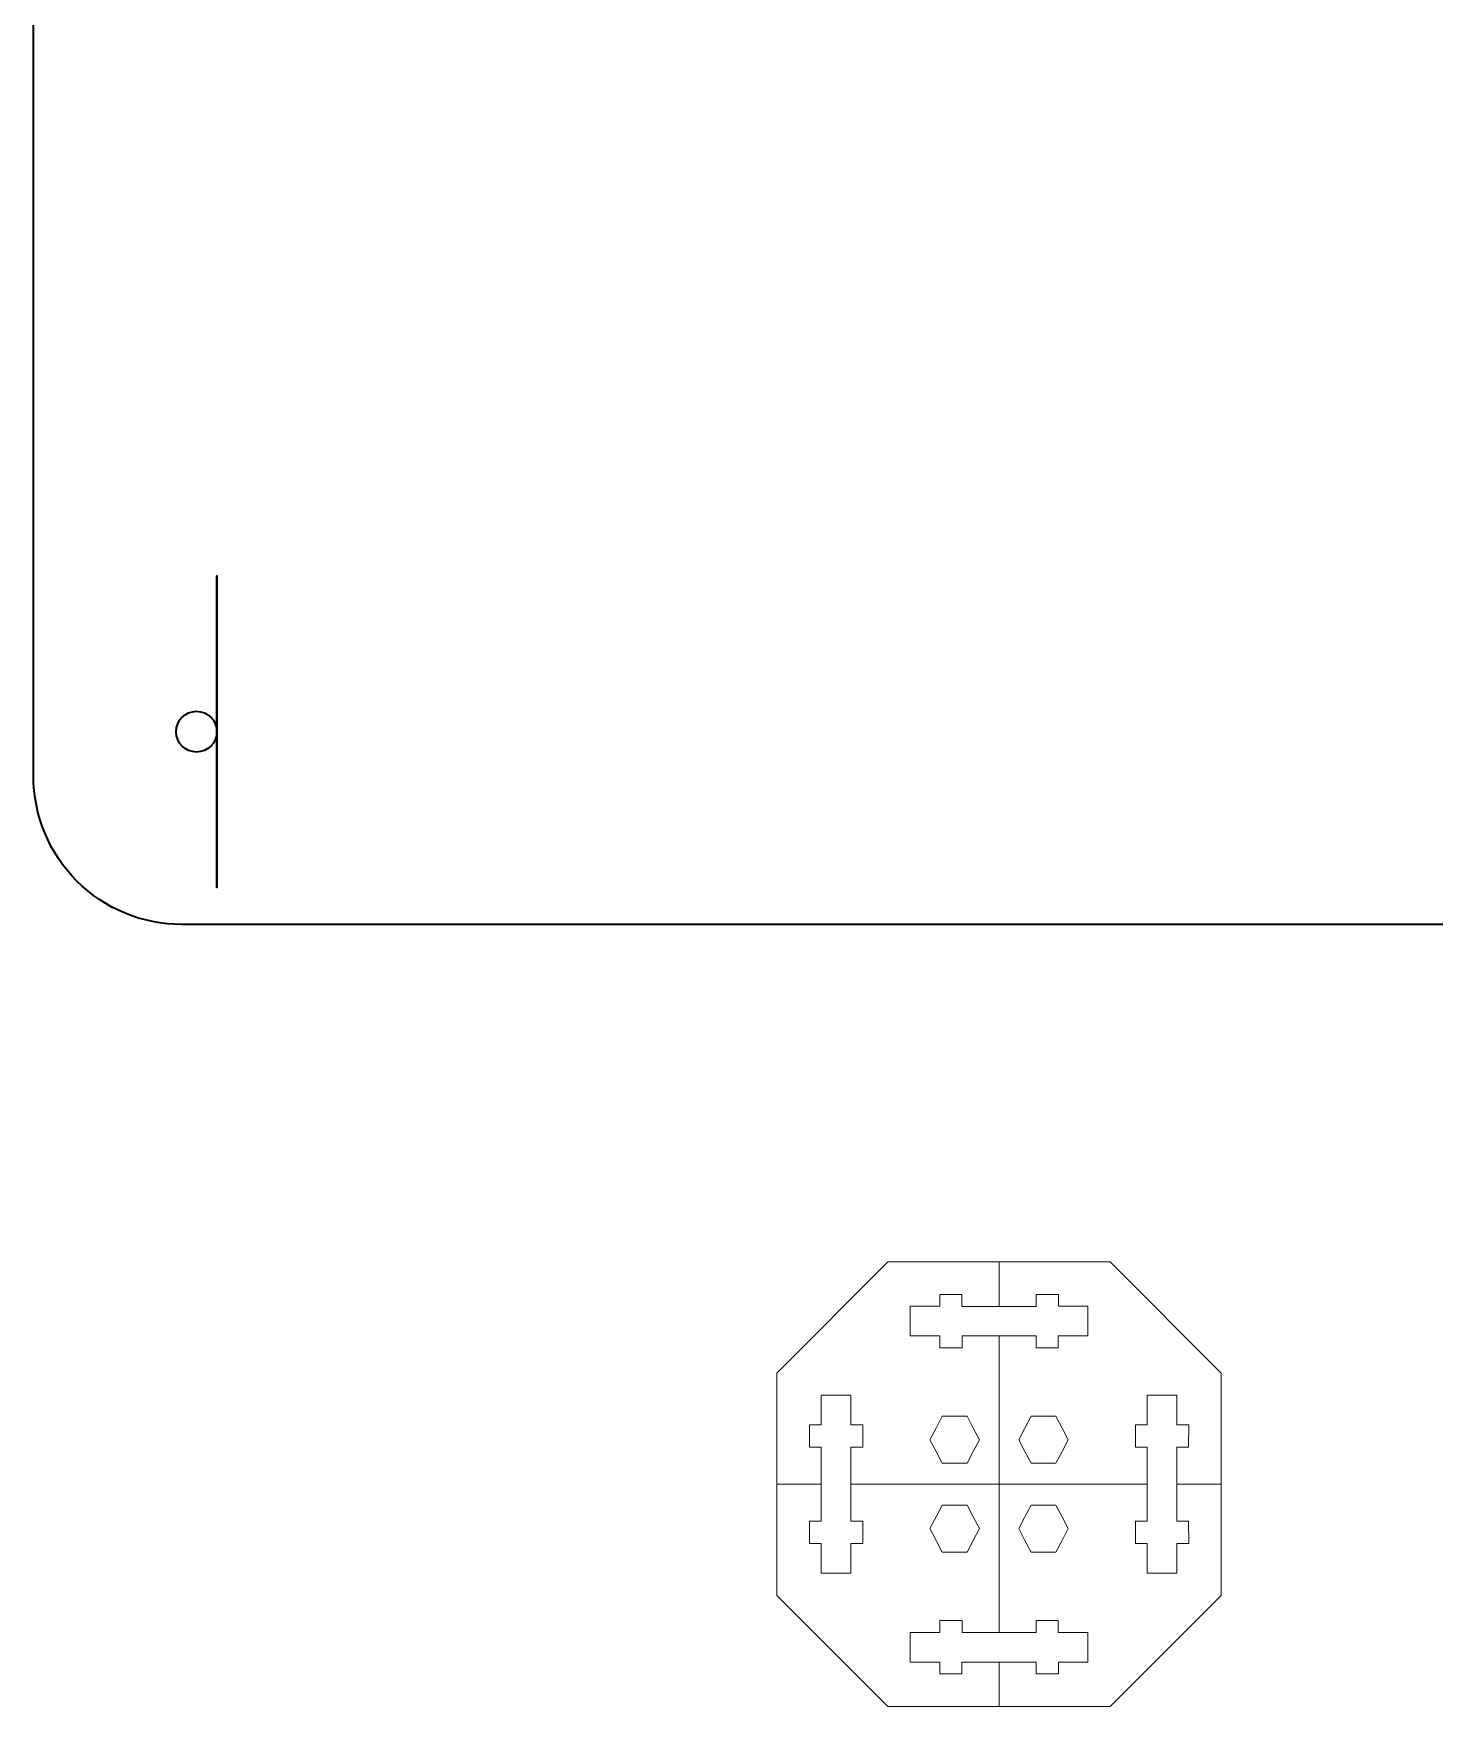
# Model space of a CAD drawing. Header units: centimetres. Extents: x 16 to 194, y -201 to 17.
# Drawn here: x 18.82 to 37.73, y -81.63 to -59.07 of the extents above; entities that cross this region are included whole.
import ezdxf

# ---------------------------------------------------------------- set-up
doc = ezdxf.new("R2010")
doc.units = ezdxf.units.CM
doc.header["$MEASUREMENT"] = 0
doc.layers.add('Layer 1', color=7, linetype='Continuous')

msp = doc.modelspace()

# ---------------------------------------------------------------- linework, layer by layer
at = {"layer": 'Layer 1', "lineweight": 35}
for points, knots in [([(20.82424, -71.08464), (20.82424, -71.08464), (54.82424, -71.08464), (54.82424, -71.08464), (55.35501, -71.0843), (55.86391, -70.87313), (56.23898, -70.49758), (56.61405, -70.12204), (56.82458, -69.6154), (56.82424, -69.08464), (56.82424, -69.08464), (56.82424, -51.08464), (56.82424, -51.08464), (56.82391, -50.55387), (56.61274, -50.04497), (56.23719, -49.6699), (55.86164, -49.29483), (55.35501, -49.0843), (54.82424, -49.08464), (54.82424, -49.08464), (20.82424, -49.08464), (20.82424, -49.08464), (20.29347, -49.08497), (19.78458, -49.29614), (19.4095, -49.67169), (19.03443, -50.04723), (18.82391, -50.55387), (18.82424, -51.08464), (18.82424, -51.08464), (18.82424, -69.08464), (18.82424, -69.08464), (18.82458, -69.6154), (19.03574, -70.1243), (19.41129, -70.49937), (19.78684, -70.87444), (20.29347, -71.08497), (20.82424, -71.08464)], [0, 0, 0, 0, 0.08333333, 0.08333333, 0.08333333, 0.16666667, 0.16666667, 0.16666667, 0.25, 0.25, 0.25, 0.33333333, 0.33333333, 0.33333333, 0.41666667, 0.41666667, 0.41666667, 0.5, 0.5, 0.5, 0.58333333, 0.58333333, 0.58333333, 0.66666667, 0.66666667, 0.66666667, 0.75, 0.75, 0.75, 0.83333333, 0.83333333, 0.83333333, 0.91666667, 0.91666667, 0.91666667, 1, 1, 1, 1]), ([(21.29924, -68.48463), (21.29924, -68.33276), (21.17612, -68.20964), (21.02424, -68.20964), (20.87236, -68.20963), (20.74924, -68.33276), (20.74924, -68.48463), (20.74924, -68.63651), (20.87236, -68.75963), (21.02424, -68.75963), (21.17612, -68.75964), (21.29924, -68.63651), (21.29924, -68.48464), (21.29924, -61.19488), (21.29924, -75.77439), (21.29924, -68.48463)], [0, 0, 0, 0, 0.25, 0.25, 0.25, 0.5, 0.5, 0.5, 0.75, 0.75, 0.75, 1, 1, 1, 1.00001, 1.00001, 1.00001, 1.00001])]:
    msp.add_open_spline(points, degree=3, knots=knots, dxfattribs=at)
at = {"layer": 'Layer 1', "color": 250, "lineweight": 18}
for points, knots in [([(30.35435, -75.63627), (30.35435, -75.63627), (28.85533, -77.13617), (28.85533, -77.13617), (28.85533, -77.13617), (28.85565, -78.63617), (28.85565, -78.63617), (28.85565, -78.63617), (29.45579, -78.63617), (29.45579, -78.63617), (29.45579, -78.63617), (29.45579, -78.13624), (29.45579, -78.13624), (29.45579, -78.13624), (29.29639, -78.13624), (29.29639, -78.13624), (29.29639, -78.13624), (29.29573, -77.83527), (29.29573, -77.83527), (29.29573, -77.83527), (29.45548, -77.83527), (29.45548, -77.83527), (29.45548, -77.83527), (29.45548, -77.43539), (29.45548, -77.43539), (29.45548, -77.43539), (29.85436, -77.43539), (29.85436, -77.43539), (29.85436, -77.43539), (29.85436, -77.83558), (29.85436, -77.83558), (29.85436, -77.83558), (30.01444, -77.83558), (30.01444, -77.83558), (30.01444, -77.83558), (30.01476, -78.13488), (30.01476, -78.13488), (30.01476, -78.13488), (29.85505, -78.13488), (29.85505, -78.13488), (29.85505, -78.13488), (29.85505, -78.63529), (29.85505, -78.63529), (29.85505, -78.63529), (31.85467, -78.63529), (31.85467, -78.63529), (31.85467, -78.63529), (31.85467, -76.6357), (31.85467, -76.6357), (31.85467, -76.6357), (31.35468, -76.6357), (31.35468, -76.6357), (31.35468, -76.6357), (31.35468, -76.79546), (31.35468, -76.79546), (31.35468, -76.79546), (31.05536, -76.79546), (31.05536, -76.79546), (31.05536, -76.79546), (31.05536, -76.63572), (31.05536, -76.63572), (31.05536, -76.63572), (30.6555, -76.63572), (30.6555, -76.63572), (30.6555, -76.63572), (30.6555, -76.23553), (30.6555, -76.23553), (30.6555, -76.23553), (31.05437, -76.23553), (31.05437, -76.23553), (31.05437, -76.23553), (31.05437, -76.07614), (31.05437, -76.07614), (31.05437, -76.07614), (31.35436, -76.07614), (31.35436, -76.07614), (31.35436, -76.07614), (31.35436, -76.23621), (31.35436, -76.23621), (31.35436, -76.23621), (31.85411, -76.23621), (31.85411, -76.23621), (31.85411, -76.23621), (31.85411, -75.63676), (31.85411, -75.63676), (31.85411, -75.63676), (30.35435, -75.63627), (30.35435, -75.63627)], [0, 0, 0, 0, 0.03448276, 0.03448276, 0.03448276, 0.06896552, 0.06896552, 0.06896552, 0.10344828, 0.10344828, 0.10344828, 0.13793103, 0.13793103, 0.13793103, 0.17241379, 0.17241379, 0.17241379, 0.20689655, 0.20689655, 0.20689655, 0.24137931, 0.24137931, 0.24137931, 0.27586207, 0.27586207, 0.27586207, 0.31034483, 0.31034483, 0.31034483, 0.34482759, 0.34482759, 0.34482759, 0.37931034, 0.37931034, 0.37931034, 0.4137931, 0.4137931, 0.4137931, 0.44827586, 0.44827586, 0.44827586, 0.48275862, 0.48275862, 0.48275862, 0.51724138, 0.51724138, 0.51724138, 0.55172414, 0.55172414, 0.55172414, 0.5862069, 0.5862069, 0.5862069, 0.62068966, 0.62068966, 0.62068966, 0.65517241, 0.65517241, 0.65517241, 0.68965517, 0.68965517, 0.68965517, 0.72413793, 0.72413793, 0.72413793, 0.75862069, 0.75862069, 0.75862069, 0.79310345, 0.79310345, 0.79310345, 0.82758621, 0.82758621, 0.82758621, 0.86206897, 0.86206897, 0.86206897, 0.89655172, 0.89655172, 0.89655172, 0.93103448, 0.93103448, 0.93103448, 0.96551724, 0.96551724, 0.96551724, 1, 1, 1, 1]), ([(33.35499, -75.63627), (33.35499, -75.63627), (34.85401, -77.13617), (34.85401, -77.13617), (34.85401, -77.13617), (34.85369, -78.63617), (34.85369, -78.63617), (34.85369, -78.63617), (34.25355, -78.63617), (34.25355, -78.63617), (34.25355, -78.63617), (34.25355, -78.13624), (34.25355, -78.13624), (34.25355, -78.13624), (34.41295, -78.13624), (34.41295, -78.13624), (34.41295, -78.13624), (34.41361, -77.83527), (34.41361, -77.83527), (34.41361, -77.83527), (34.25386, -77.83527), (34.25386, -77.83527), (34.25386, -77.83527), (34.25386, -77.43539), (34.25386, -77.43539), (34.25386, -77.43539), (33.85498, -77.43539), (33.85498, -77.43539), (33.85498, -77.43539), (33.85498, -77.83558), (33.85498, -77.83558), (33.85498, -77.83558), (33.6949, -77.83558), (33.6949, -77.83558), (33.6949, -77.83558), (33.69458, -78.13488), (33.69458, -78.13488), (33.69458, -78.13488), (33.85429, -78.13488), (33.85429, -78.13488), (33.85429, -78.13488), (33.85429, -78.63529), (33.85429, -78.63529), (33.85429, -78.63529), (31.85467, -78.63529), (31.85467, -78.63529), (31.85467, -78.63529), (31.85467, -76.6357), (31.85467, -76.6357), (31.85467, -76.6357), (32.35466, -76.6357), (32.35466, -76.6357), (32.35466, -76.6357), (32.35466, -76.79546), (32.35466, -76.79546), (32.35466, -76.79546), (32.65398, -76.79546), (32.65398, -76.79546), (32.65398, -76.79546), (32.65398, -76.63572), (32.65398, -76.63572), (32.65398, -76.63572), (33.05384, -76.63572), (33.05384, -76.63572), (33.05384, -76.63572), (33.05384, -76.23553), (33.05384, -76.23553), (33.05384, -76.23553), (32.65497, -76.23553), (32.65497, -76.23553), (32.65497, -76.23553), (32.65497, -76.07614), (32.65497, -76.07614), (32.65497, -76.07614), (32.35498, -76.07614), (32.35498, -76.07614), (32.35498, -76.07614), (32.35498, -76.23621), (32.35498, -76.23621), (32.35498, -76.23621), (31.85523, -76.23621), (31.85523, -76.23621), (31.85523, -76.23621), (31.85523, -75.63676), (31.85523, -75.63676), (31.85523, -75.63676), (33.35499, -75.63627), (33.35499, -75.63627)], [0, 0, 0, 0, 0.03448276, 0.03448276, 0.03448276, 0.06896552, 0.06896552, 0.06896552, 0.10344828, 0.10344828, 0.10344828, 0.13793103, 0.13793103, 0.13793103, 0.17241379, 0.17241379, 0.17241379, 0.20689655, 0.20689655, 0.20689655, 0.24137931, 0.24137931, 0.24137931, 0.27586207, 0.27586207, 0.27586207, 0.31034483, 0.31034483, 0.31034483, 0.34482759, 0.34482759, 0.34482759, 0.37931034, 0.37931034, 0.37931034, 0.4137931, 0.4137931, 0.4137931, 0.44827586, 0.44827586, 0.44827586, 0.48275862, 0.48275862, 0.48275862, 0.51724138, 0.51724138, 0.51724138, 0.55172414, 0.55172414, 0.55172414, 0.5862069, 0.5862069, 0.5862069, 0.62068966, 0.62068966, 0.62068966, 0.65517241, 0.65517241, 0.65517241, 0.68965517, 0.68965517, 0.68965517, 0.72413793, 0.72413793, 0.72413793, 0.75862069, 0.75862069, 0.75862069, 0.79310345, 0.79310345, 0.79310345, 0.82758621, 0.82758621, 0.82758621, 0.86206897, 0.86206897, 0.86206897, 0.89655172, 0.89655172, 0.89655172, 0.93103448, 0.93103448, 0.93103448, 0.96551724, 0.96551724, 0.96551724, 1, 1, 1, 1]), ([(31.08747, -78.35329), (31.08747, -78.35329), (31.00372, -78.19484), (31.00372, -78.19484), (31.00372, -78.19484), (30.91997, -78.03639), (30.91997, -78.03639), (30.91997, -78.03639), (31.00372, -77.87794), (31.00372, -77.87794), (31.00372, -77.87794), (31.08747, -77.71949), (31.08747, -77.71949), (31.08747, -77.71949), (31.25497, -77.71949), (31.25497, -77.71949), (31.25497, -77.71949), (31.42247, -77.71949), (31.42247, -77.71949), (31.42247, -77.71949), (31.50622, -77.87794), (31.50622, -77.87794), (31.50622, -77.87794), (31.58997, -78.03639), (31.58997, -78.03639), (31.58997, -78.03639), (31.50622, -78.19484), (31.50622, -78.19484), (31.50622, -78.19484), (31.42247, -78.35329), (31.42247, -78.35329), (31.42247, -78.35329), (31.25497, -78.35329), (31.25497, -78.35329), (31.25497, -78.35329), (31.08747, -78.35329), (31.08747, -78.35329)], [0, 0, 0, 0, 0.08333333, 0.08333333, 0.08333333, 0.16666667, 0.16666667, 0.16666667, 0.25, 0.25, 0.25, 0.33333333, 0.33333333, 0.33333333, 0.41666667, 0.41666667, 0.41666667, 0.5, 0.5, 0.5, 0.58333333, 0.58333333, 0.58333333, 0.66666667, 0.66666667, 0.66666667, 0.75, 0.75, 0.75, 0.83333333, 0.83333333, 0.83333333, 0.91666667, 0.91666667, 0.91666667, 1, 1, 1, 1]), ([(32.62187, -78.35329), (32.62187, -78.35329), (32.70562, -78.19484), (32.70562, -78.19484), (32.70562, -78.19484), (32.78937, -78.03639), (32.78937, -78.03639), (32.78937, -78.03639), (32.70562, -77.87794), (32.70562, -77.87794), (32.70562, -77.87794), (32.62187, -77.71949), (32.62187, -77.71949), (32.62187, -77.71949), (32.45437, -77.71949), (32.45437, -77.71949), (32.45437, -77.71949), (32.28687, -77.71949), (32.28687, -77.71949), (32.28687, -77.71949), (32.20312, -77.87794), (32.20312, -77.87794), (32.20312, -77.87794), (32.11937, -78.03639), (32.11937, -78.03639), (32.11937, -78.03639), (32.20312, -78.19484), (32.20312, -78.19484), (32.20312, -78.19484), (32.28687, -78.35329), (32.28687, -78.35329), (32.28687, -78.35329), (32.45437, -78.35329), (32.45437, -78.35329), (32.45437, -78.35329), (32.62187, -78.35329), (32.62187, -78.35329)], [0, 0, 0, 0, 0.08333333, 0.08333333, 0.08333333, 0.16666667, 0.16666667, 0.16666667, 0.25, 0.25, 0.25, 0.33333333, 0.33333333, 0.33333333, 0.41666667, 0.41666667, 0.41666667, 0.5, 0.5, 0.5, 0.58333333, 0.58333333, 0.58333333, 0.66666667, 0.66666667, 0.66666667, 0.75, 0.75, 0.75, 0.83333333, 0.83333333, 0.83333333, 0.91666667, 0.91666667, 0.91666667, 1, 1, 1, 1]), ([(30.35435, -81.63431), (30.35435, -81.63431), (28.85533, -80.13441), (28.85533, -80.13441), (28.85533, -80.13441), (28.85565, -78.63441), (28.85565, -78.63441), (28.85565, -78.63441), (29.45579, -78.63441), (29.45579, -78.63441), (29.45579, -78.63441), (29.45579, -79.13434), (29.45579, -79.13434), (29.45579, -79.13434), (29.29639, -79.13434), (29.29639, -79.13434), (29.29639, -79.13434), (29.29573, -79.43531), (29.29573, -79.43531), (29.29573, -79.43531), (29.45548, -79.43531), (29.45548, -79.43531), (29.45548, -79.43531), (29.45548, -79.83519), (29.45548, -79.83519), (29.45548, -79.83519), (29.85436, -79.83519), (29.85436, -79.83519), (29.85436, -79.83519), (29.85436, -79.435), (29.85436, -79.435), (29.85436, -79.435), (30.01444, -79.435), (30.01444, -79.435), (30.01444, -79.435), (30.01476, -79.1357), (30.01476, -79.1357), (30.01476, -79.1357), (29.85505, -79.1357), (29.85505, -79.1357), (29.85505, -79.1357), (29.85505, -78.63529), (29.85505, -78.63529), (29.85505, -78.63529), (31.85467, -78.63529), (31.85467, -78.63529), (31.85467, -78.63529), (31.85467, -80.63488), (31.85467, -80.63488), (31.85467, -80.63488), (31.35468, -80.63488), (31.35468, -80.63488), (31.35468, -80.63488), (31.35468, -80.47512), (31.35468, -80.47512), (31.35468, -80.47512), (31.05536, -80.47512), (31.05536, -80.47512), (31.05536, -80.47512), (31.05536, -80.63486), (31.05536, -80.63486), (31.05536, -80.63486), (30.6555, -80.63486), (30.6555, -80.63486), (30.6555, -80.63486), (30.6555, -81.03505), (30.6555, -81.03505), (30.6555, -81.03505), (31.05437, -81.03505), (31.05437, -81.03505), (31.05437, -81.03505), (31.05437, -81.19444), (31.05437, -81.19444), (31.05437, -81.19444), (31.35436, -81.19444), (31.35436, -81.19444), (31.35436, -81.19444), (31.35436, -81.03437), (31.35436, -81.03437), (31.35436, -81.03437), (31.85411, -81.03437), (31.85411, -81.03437), (31.85411, -81.03437), (31.85411, -81.63382), (31.85411, -81.63382), (31.85411, -81.63382), (30.35435, -81.63431), (30.35435, -81.63431)], [0, 0, 0, 0, 0.03448276, 0.03448276, 0.03448276, 0.06896552, 0.06896552, 0.06896552, 0.10344828, 0.10344828, 0.10344828, 0.13793103, 0.13793103, 0.13793103, 0.17241379, 0.17241379, 0.17241379, 0.20689655, 0.20689655, 0.20689655, 0.24137931, 0.24137931, 0.24137931, 0.27586207, 0.27586207, 0.27586207, 0.31034483, 0.31034483, 0.31034483, 0.34482759, 0.34482759, 0.34482759, 0.37931034, 0.37931034, 0.37931034, 0.4137931, 0.4137931, 0.4137931, 0.44827586, 0.44827586, 0.44827586, 0.48275862, 0.48275862, 0.48275862, 0.51724138, 0.51724138, 0.51724138, 0.55172414, 0.55172414, 0.55172414, 0.5862069, 0.5862069, 0.5862069, 0.62068966, 0.62068966, 0.62068966, 0.65517241, 0.65517241, 0.65517241, 0.68965517, 0.68965517, 0.68965517, 0.72413793, 0.72413793, 0.72413793, 0.75862069, 0.75862069, 0.75862069, 0.79310345, 0.79310345, 0.79310345, 0.82758621, 0.82758621, 0.82758621, 0.86206897, 0.86206897, 0.86206897, 0.89655172, 0.89655172, 0.89655172, 0.93103448, 0.93103448, 0.93103448, 0.96551724, 0.96551724, 0.96551724, 1, 1, 1, 1]), ([(33.35499, -81.63431), (33.35499, -81.63431), (34.85401, -80.13441), (34.85401, -80.13441), (34.85401, -80.13441), (34.85369, -78.63441), (34.85369, -78.63441), (34.85369, -78.63441), (34.25355, -78.63441), (34.25355, -78.63441), (34.25355, -78.63441), (34.25355, -79.13434), (34.25355, -79.13434), (34.25355, -79.13434), (34.41295, -79.13434), (34.41295, -79.13434), (34.41295, -79.13434), (34.41361, -79.43531), (34.41361, -79.43531), (34.41361, -79.43531), (34.25386, -79.43531), (34.25386, -79.43531), (34.25386, -79.43531), (34.25386, -79.83519), (34.25386, -79.83519), (34.25386, -79.83519), (33.85498, -79.83519), (33.85498, -79.83519), (33.85498, -79.83519), (33.85498, -79.435), (33.85498, -79.435), (33.85498, -79.435), (33.6949, -79.435), (33.6949, -79.435), (33.6949, -79.435), (33.69458, -79.1357), (33.69458, -79.1357), (33.69458, -79.1357), (33.85429, -79.1357), (33.85429, -79.1357), (33.85429, -79.1357), (33.85429, -78.63529), (33.85429, -78.63529), (33.85429, -78.63529), (31.85467, -78.63529), (31.85467, -78.63529), (31.85467, -78.63529), (31.85467, -80.63488), (31.85467, -80.63488), (31.85467, -80.63488), (32.35466, -80.63488), (32.35466, -80.63488), (32.35466, -80.63488), (32.35466, -80.47512), (32.35466, -80.47512), (32.35466, -80.47512), (32.65398, -80.47512), (32.65398, -80.47512), (32.65398, -80.47512), (32.65398, -80.63486), (32.65398, -80.63486), (32.65398, -80.63486), (33.05384, -80.63486), (33.05384, -80.63486), (33.05384, -80.63486), (33.05384, -81.03505), (33.05384, -81.03505), (33.05384, -81.03505), (32.65497, -81.03505), (32.65497, -81.03505), (32.65497, -81.03505), (32.65497, -81.19444), (32.65497, -81.19444), (32.65497, -81.19444), (32.35498, -81.19444), (32.35498, -81.19444), (32.35498, -81.19444), (32.35498, -81.03437), (32.35498, -81.03437), (32.35498, -81.03437), (31.85523, -81.03437), (31.85523, -81.03437), (31.85523, -81.03437), (31.85523, -81.63382), (31.85523, -81.63382), (31.85523, -81.63382), (33.35499, -81.63431), (33.35499, -81.63431)], [0, 0, 0, 0, 0.03448276, 0.03448276, 0.03448276, 0.06896552, 0.06896552, 0.06896552, 0.10344828, 0.10344828, 0.10344828, 0.13793103, 0.13793103, 0.13793103, 0.17241379, 0.17241379, 0.17241379, 0.20689655, 0.20689655, 0.20689655, 0.24137931, 0.24137931, 0.24137931, 0.27586207, 0.27586207, 0.27586207, 0.31034483, 0.31034483, 0.31034483, 0.34482759, 0.34482759, 0.34482759, 0.37931034, 0.37931034, 0.37931034, 0.4137931, 0.4137931, 0.4137931, 0.44827586, 0.44827586, 0.44827586, 0.48275862, 0.48275862, 0.48275862, 0.51724138, 0.51724138, 0.51724138, 0.55172414, 0.55172414, 0.55172414, 0.5862069, 0.5862069, 0.5862069, 0.62068966, 0.62068966, 0.62068966, 0.65517241, 0.65517241, 0.65517241, 0.68965517, 0.68965517, 0.68965517, 0.72413793, 0.72413793, 0.72413793, 0.75862069, 0.75862069, 0.75862069, 0.79310345, 0.79310345, 0.79310345, 0.82758621, 0.82758621, 0.82758621, 0.86206897, 0.86206897, 0.86206897, 0.89655172, 0.89655172, 0.89655172, 0.93103448, 0.93103448, 0.93103448, 0.96551724, 0.96551724, 0.96551724, 1, 1, 1, 1]), ([(31.08747, -78.91729), (31.08747, -78.91729), (31.00372, -79.07574), (31.00372, -79.07574), (31.00372, -79.07574), (30.91997, -79.23419), (30.91997, -79.23419), (30.91997, -79.23419), (31.00372, -79.39264), (31.00372, -79.39264), (31.00372, -79.39264), (31.08747, -79.55109), (31.08747, -79.55109), (31.08747, -79.55109), (31.25497, -79.55109), (31.25497, -79.55109), (31.25497, -79.55109), (31.42247, -79.55109), (31.42247, -79.55109), (31.42247, -79.55109), (31.50622, -79.39264), (31.50622, -79.39264), (31.50622, -79.39264), (31.58997, -79.23419), (31.58997, -79.23419), (31.58997, -79.23419), (31.50622, -79.07574), (31.50622, -79.07574), (31.50622, -79.07574), (31.42247, -78.91729), (31.42247, -78.91729), (31.42247, -78.91729), (31.25497, -78.91729), (31.25497, -78.91729), (31.25497, -78.91729), (31.08747, -78.91729), (31.08747, -78.91729)], [0, 0, 0, 0, 0.08333333, 0.08333333, 0.08333333, 0.16666667, 0.16666667, 0.16666667, 0.25, 0.25, 0.25, 0.33333333, 0.33333333, 0.33333333, 0.41666667, 0.41666667, 0.41666667, 0.5, 0.5, 0.5, 0.58333333, 0.58333333, 0.58333333, 0.66666667, 0.66666667, 0.66666667, 0.75, 0.75, 0.75, 0.83333333, 0.83333333, 0.83333333, 0.91666667, 0.91666667, 0.91666667, 1, 1, 1, 1]), ([(32.62187, -78.91729), (32.62187, -78.91729), (32.70562, -79.07574), (32.70562, -79.07574), (32.70562, -79.07574), (32.78937, -79.23419), (32.78937, -79.23419), (32.78937, -79.23419), (32.70562, -79.39264), (32.70562, -79.39264), (32.70562, -79.39264), (32.62187, -79.55109), (32.62187, -79.55109), (32.62187, -79.55109), (32.45437, -79.55109), (32.45437, -79.55109), (32.45437, -79.55109), (32.28687, -79.55109), (32.28687, -79.55109), (32.28687, -79.55109), (32.20312, -79.39264), (32.20312, -79.39264), (32.20312, -79.39264), (32.11937, -79.23419), (32.11937, -79.23419), (32.11937, -79.23419), (32.20312, -79.07574), (32.20312, -79.07574), (32.20312, -79.07574), (32.28687, -78.91729), (32.28687, -78.91729), (32.28687, -78.91729), (32.45437, -78.91729), (32.45437, -78.91729), (32.45437, -78.91729), (32.62187, -78.91729), (32.62187, -78.91729)], [0, 0, 0, 0, 0.08333333, 0.08333333, 0.08333333, 0.16666667, 0.16666667, 0.16666667, 0.25, 0.25, 0.25, 0.33333333, 0.33333333, 0.33333333, 0.41666667, 0.41666667, 0.41666667, 0.5, 0.5, 0.5, 0.58333333, 0.58333333, 0.58333333, 0.66666667, 0.66666667, 0.66666667, 0.75, 0.75, 0.75, 0.83333333, 0.83333333, 0.83333333, 0.91666667, 0.91666667, 0.91666667, 1, 1, 1, 1])]:
    msp.add_open_spline(points, degree=3, knots=knots, dxfattribs=at)

doc.saveas('drawing.dxf')
